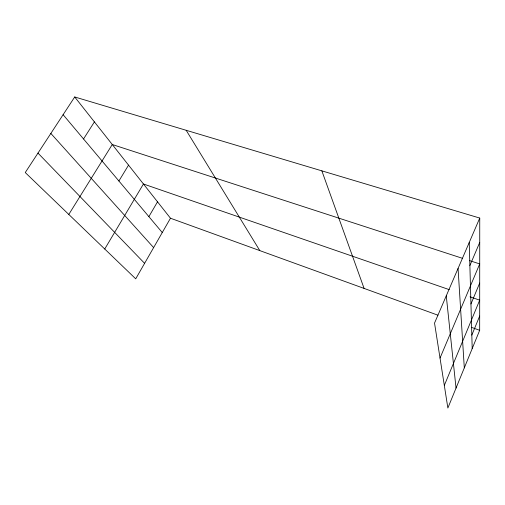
<?xml version="1.0" encoding="UTF-8"?>
<svg xmlns="http://www.w3.org/2000/svg" width="505" height="505" viewBox="0 0 505 505"><rect width="100%" height="100%" fill="white"/><g stroke="black" fill="none" stroke-linecap="round" stroke-linejoin="round"><path stroke-width="0.76" d="M479.75 218.065L434.534 323.086L447.866 408.034L479.674 330.32L479.75 218.065L74.721 96.966L25.25 172.546L135.719 278.823L170.475 218.229L74.721 96.966M471.822 335.105L479.687 316.01M444.318 385.441L479.693 300.159L470.048 296.826M470.95 303.985L479.706 283.04M440.025 358.07L479.718 263.919L469.353 260.548M469.877 265.567L479.731 242.419M148.88 216.632L157.522 201.83M104.731 249.016L143.445 183.997L449.267 289.643M118.902 180.998L128.548 165.135M68.8 214.442L112.268 144.518L462.694 258.39M83.533 138.963L94.41 121.901M170.475 218.229L437.911 315.177M471.619 327.398L479.674 330.32M37.976 153.097L144.6 263.332M50.847 133.434L153.627 247.601M63.112 114.692L162.263 232.54M186.181 130.29L259.816 250.619M321.849 170.854L364.092 288.418M446.262 295.842L456.034 388.08M458.06 268.452L464.303 367.874M469.233 242.495L472.2 348.589"/></g></svg>
